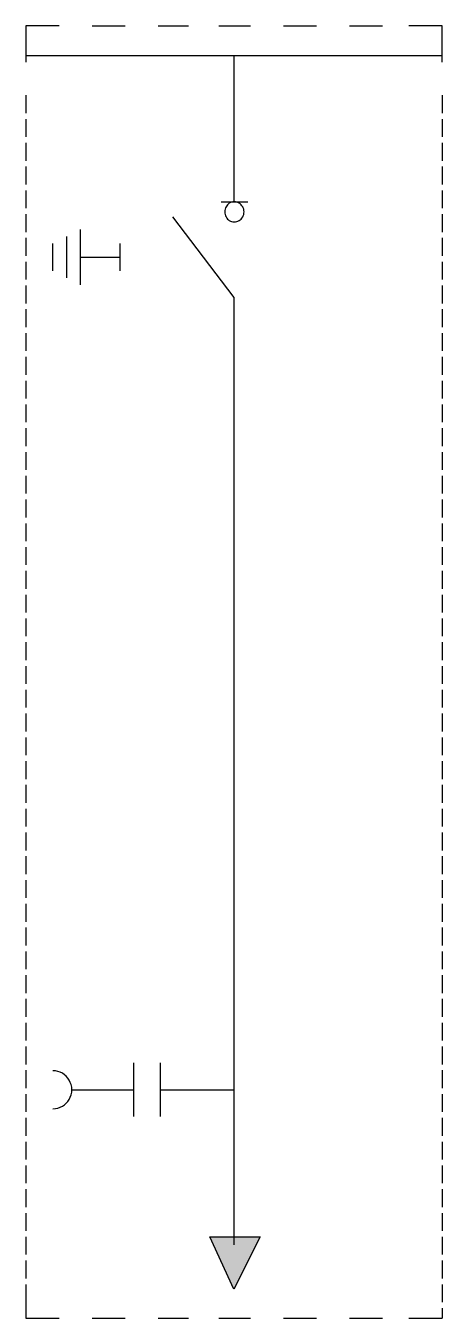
# Model space of a CAD drawing. Header units: millimetres. Extents: x -35 to 35, y -217 to 0.
import ezdxf
from ezdxf.enums import TextEntityAlignment as Align

# ---------------------------------------------------------------- set-up
doc = ezdxf.new("R2010")
doc.units = ezdxf.units.MM
doc.linetypes.add('SVG_3_1', pattern=[4, 3, -1])
doc.layers.get('0').update_dxf_attribs({"linetype": 'CONTINUOUS'})
doc.styles.add('ARIAL', font='arial.ttf')

# ---------------------------------------------------------------- blocks, each defined once
blk = doc.blocks.new('291_E_MV_SLD_IEC60617_cell_im_interruptor')
at = {"true_color": 0xdcdcdc}
for p, q in [((-23.84, 0), (-18.28, 0)), ((-12.72, 0), (-7.62, 0)), ((-2.55, 0), (2.77, 0)), ((8.32, 0), (13.88, 0)), ((19.44, 0), (25, 0)), ((-35, -217.35), (-34.98, -217.35)), ((-23.84, -217.35), (-18.28, -217.35)), ((-12.72, -217.35), (-7.62, -217.35)), ((-2.55, -217.35), (2.77, -217.35)), ((8.32, -217.35), (13.88, -217.35)), ((19.44, -217.35), (25, -217.35)), ((29.43, -217.35), (35.02, -217.35))]:
    blk.add_line(p, q, dxfattribs=at)
at = {"true_color": 0xff0000}
for p, q in [((-35, -5), (-30.47, -5)), ((30.49, -5), (35, -5))]:
    blk.add_line(p, q, dxfattribs=at)
at = {"true_color": 0x0000ff}
for p, q in [((-30.47, -5), (30.49, -5)), ((0, -5.01), (0, -29.62)), ((-2.14, -29.61), (2.31, -29.61)), ((-10.33, -32.13), (-0.01, -45.69)), ((-25.88, -34.27), (-25.88, -43.56)), ((-30.54, -36.59), (-30.54, -41.23)), ((-28.19, -35.43), (-28.19, -42.4)), ((-19.22, -36.59), (-19.22, -41.23)), ((-25.88, -38.92), (-19.16, -38.92)), ((0, -45.69), (0, -205.01)), ((-16.91, -174.42), (-16.91, -183.47)), ((-12.4, -174.42), (-12.4, -183.47)), ((-27.27, -178.97), (-16.91, -178.97)), ((-12.38, -178.97), (-0.01, -178.97))]:
    blk.add_line(p, q, dxfattribs=at)
at = {"linetype": 'SVG_3_1', "true_color": 0xdcdcdc}
for p, q in [((-35, -11.68), (-35, -217.36)), ((35, -11.68), (35, -217.36))]:
    blk.add_line(p, q, dxfattribs=at)
at = {"true_color": 0xdcdcdc}
for points in [[(-29.4, -0.01), (-34.98, -0.01), (-34.98, -6.13)], [(35.02, -6.13), (35.02, -0.01), (29.43, -0.01)], [(-34.98, -211.73), (-34.98, -217.36), (-29.4, -217.36)]]:
    blk.add_lwpolyline(points, dxfattribs=at)
at = {"true_color": 0x0000ff}
for points in [[(1.71, -31.29), (1.69, -31.06), (1.65, -30.84), (1.57, -30.63), (1.47, -30.43), (1.35, -30.25), (1.21, -30.09), (1.05, -29.94), (0.87, -29.82), (0.67, -29.72), (0.46, -29.65), (0.24, -29.6), (0.01, -29.59), (-0.2, -29.6), (-0.4, -29.65), (-0.6, -29.72), (-0.78, -29.82), (-0.94, -29.94), (-1.09, -30.09), (-1.22, -30.25), (-1.33, -30.43), (-1.42, -30.63), (-1.49, -30.84), (-1.53, -31.06), (-1.55, -31.29), (-1.53, -31.52), (-1.49, -31.74), (-1.42, -31.95), (-1.33, -32.14), (-1.22, -32.33), (-1.09, -32.49), (-0.94, -32.63), (-0.78, -32.75), (-0.6, -32.85), (-0.4, -32.92), (-0.2, -32.97), (0.01, -32.98), (0.24, -32.97), (0.46, -32.92), (0.67, -32.85), (0.87, -32.75), (1.05, -32.63), (1.21, -32.49), (1.35, -32.33), (1.47, -32.14), (1.57, -31.95), (1.65, -31.74), (1.69, -31.52), (1.71, -31.29)], [(-4.03, -203.68), (4.41, -203.68), (0, -212.5)]]:
    blk.add_lwpolyline(points, close=True, dxfattribs=at)
blk.add_lwpolyline([(-30.47, -182.14), (-30.03, -182.11), (-29.61, -182.03), (-29.22, -181.89), (-28.85, -181.71), (-28.51, -181.48), (-28.2, -181.21), (-27.93, -180.9), (-27.7, -180.56), (-27.52, -180.19), (-27.38, -179.8), (-27.29, -179.38), (-27.27, -178.95), (-27.29, -178.51), (-27.38, -178.09), (-27.52, -177.7), (-27.7, -177.33), (-27.93, -176.99), (-28.2, -176.68), (-28.51, -176.41), (-28.85, -176.18), (-29.22, -176), (-29.61, -175.86), (-30.03, -175.78), (-30.47, -175.75)], dxfattribs=at)
blk.add_solid([(-4.03, -203.68), (4.41, -203.68), (0, -212.5)], dxfattribs=at)
at = {"true_color": 0x0000ff, "style": 'ARIAL'}
blk.add_attdef('TAG', text='', height=2.5, dxfattribs=at).set_placement((-37, -2.2), align=Align.RIGHT)
at = {"color": 7, "style": 'ARIAL'}
for tag, p in [('SERIES', (-37, -9)), ('MODEL', (-37, -12)), ('DESIGNATION', (-37, -15)), ('RATED_CURRENT', (-37, -18)), ('SHORT_CIRCUIT_CURRENT', (-37, -21)), ('SERIAL', (-37, -24)), ('MANUFACTURER', (-37, -27))]:
    blk.add_attdef(tag, text='', height=1.7, dxfattribs=at).set_placement(p, align=Align.RIGHT)

msp = doc.modelspace()

# ---------------------------------------------------------------- block references
msp.add_blockref('291_E_MV_SLD_IEC60617_cell_im_interruptor', (0, 0))

doc.saveas('drawing.dxf')
